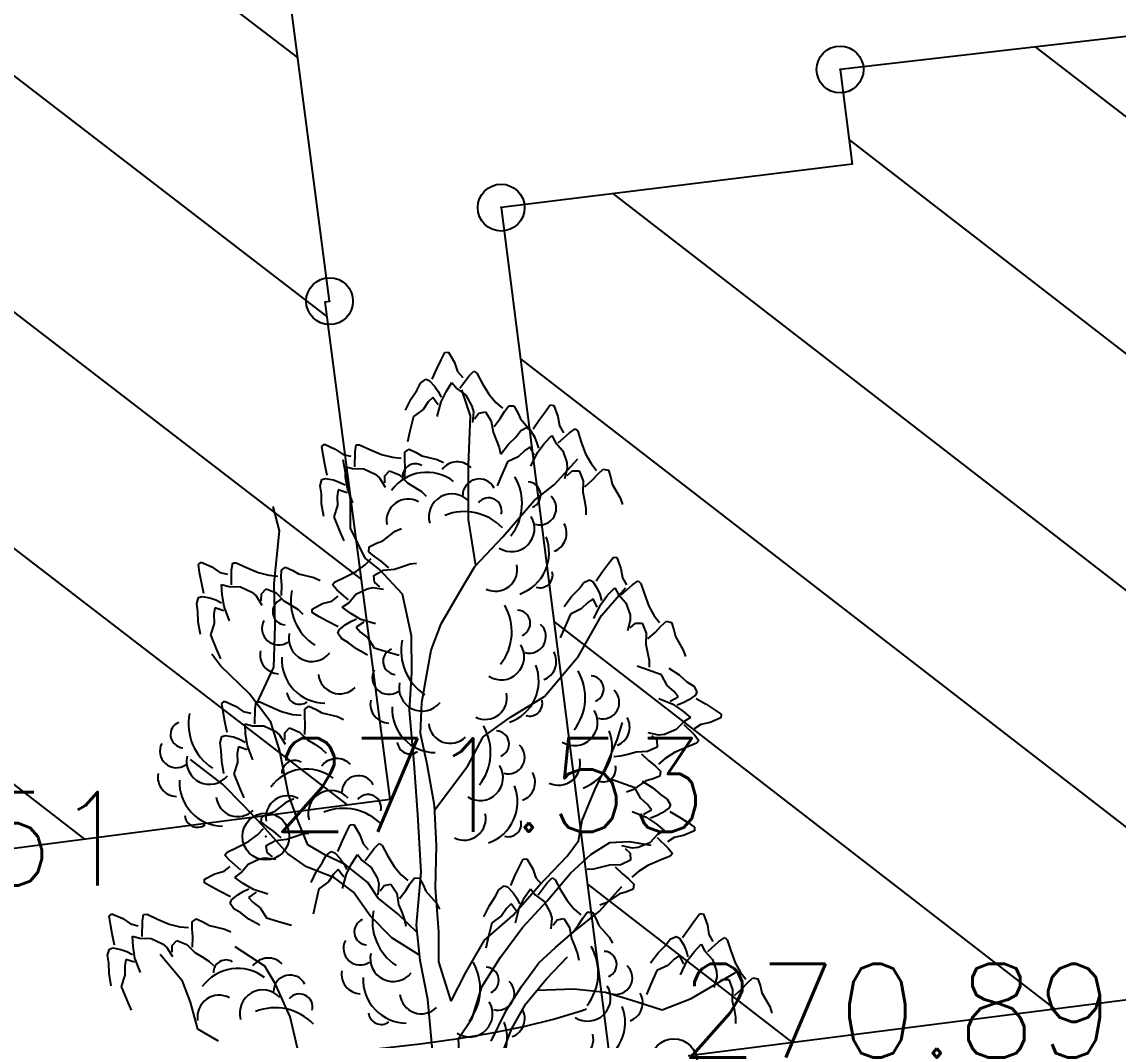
# Model space of a CAD drawing. Header units: millimetres. Extents: x 524954 to 526204, y 9523489 to 9524010.
# Drawn here: x 525517.93 to 525529.64, y 9523574.81 to 9523585.69 of the extents above; entities that cross this region are included whole.
import ezdxf

# ---------------------------------------------------------------- set-up
doc = ezdxf.new("R2010")
doc.units = ezdxf.units.MM
doc.header["$PDMODE"] = 32
doc.header["$PDSIZE"] = 0.5
doc.linetypes.add('ACAD_ISO12W100', pattern=[21, 12, -3, 0, -3, 0, -3])
for name, color, linetype in [('Arbre', 34, 'ACAD_ISO12W100'), ('Bati', 6, 'Continuous'), ('Bati_H', 1, 'Continuous'), ('CN_01_00', 3, 'Continuous'), ('TopoAlt', 3, 'Continuous'), ('TOPOJIS', 7, 'Continuous')]:
    doc.layers.add(name, color=color, linetype=linetype)
doc.styles.add('Simplex 1.0', font='Simplex.shx', dxfattribs={"width": 0.99, "height": 1})

# ---------------------------------------------------------------- blocks, each defined once
blk = doc.blocks.new('TCPOINT M')
at = {"color": 0}
blk.add_point((0, 0), dxfattribs=at)
at = {"layer": 'TopoAlt', "style": 'Simplex 1.0', "width": 0.99}
blk.add_attdef('ALT', (0.15, 0.15), '', height=1, dxfattribs=at)
blk = doc.blocks.new('v088')
at = {"color": 3, "linetype": 'Continuous'}
for p, q in [((-0.069, 12.224), (-0.024, 12.318)), ((-0.024, 12.318), (0.016, 12.396)), ((0.016, 12.396), (0.055, 12.4)), ((0.055, 12.4), (0.118, 12.291)), ((0.118, 12.291), (0.152, 12.195)), ((-0.118, 12.113), (-0.069, 12.224)), ((0.152, 12.195), (0.207, 12.131)), ((0.272, 12.144), (0.324, 12.197)), ((0.324, 12.197), (0.356, 12.175)), ((0.356, 12.175), (0.415, 12.069)), ((-0.283, 11.991), (-0.243, 12.069)), ((-0.243, 12.069), (-0.188, 12.111)), ((-0.188, 12.111), (-0.15, 12.099)), ((-0.15, 12.099), (-0.092, 12.035)), ((0.032, 11.984), (0.092, 12.078)), ((0.092, 12.078), (0.144, 12.013)), ((0.175, 12.015), (0.272, 12.144)), ((0.415, 12.069), (0.484, 11.953)), ((-0.344, 11.901), (-0.283, 11.991)), ((-0.092, 12.035), (-0.054, 11.98)), ((-0.054, 11.98), (-0.022, 11.919)), ((-0.025, 11.872), (0.032, 11.984)), ((0.144, 12.013), (0.24, 11.942)), ((0.24, 11.942), (0.305, 11.825)), ((0.484, 11.953), (0.56, 11.862)), ((-0.403, 11.78), (-0.344, 11.901)), ((-0.162, 11.869), (-0.217, 11.788)), ((-0.112, 11.918), (-0.162, 11.869)), ((-0.054, 11.839), (-0.112, 11.918)), ((-0.066, 11.715), (-0.025, 11.872)), ((0.305, 11.825), (0.32, 11.765)), ((0.56, 11.862), (0.63, 11.801)), ((0.653, 11.766), (0.699, 11.829)), ((0.699, 11.829), (0.754, 11.828)), ((0.754, 11.828), (0.796, 11.754)), ((1.089, 11.768), (1.142, 11.837)), ((1.142, 11.837), (1.181, 11.833)), ((1.181, 11.833), (1.223, 11.714)), ((-0.32, 11.714), (-0.357, 11.558)), ((-0.217, 11.788), (-0.32, 11.714)), ((0.32, 11.765), (0.311, 11.65)), ((0.334, 11.69), (0.378, 11.749)), ((0.378, 11.749), (0.45, 11.762)), ((0.45, 11.762), (0.511, 11.664)), ((0.608, 11.694), (0.653, 11.766)), ((0.796, 11.754), (0.824, 11.689)), ((1.027, 11.683), (1.089, 11.768)), ((1.223, 11.714), (1.239, 11.614)), ((0.511, 11.664), (0.53, 11.547)), ((0.542, 11.608), (0.608, 11.694)), ((0.824, 11.689), (0.934, 11.561)), ((0.827, 11.564), (0.889, 11.595)), ((0.889, 11.595), (0.923, 11.575)), ((0.958, 11.583), (1.027, 11.683)), ((1.239, 11.614), (1.281, 11.541)), ((-0.357, 11.558), (-0.382, 11.444)), ((0.53, 11.547), (0.565, 11.463)), ((0.696, 11.418), (0.773, 11.494)), ((0.773, 11.494), (0.827, 11.564)), ((0.923, 11.575), (0.969, 11.502)), ((0.934, 11.561), (0.97, 11.497)), ((0.969, 11.502), (0.996, 11.441)), ((1.081, 11.429), (1.158, 11.51)), ((1.158, 11.51), (1.196, 11.437)), ((1.227, 11.433), (1.346, 11.541)), ((1.346, 11.541), (1.408, 11.583)), ((1.408, 11.583), (1.435, 11.556)), ((1.435, 11.556), (1.473, 11.441)), ((-1.299, 11.392), (-1.27, 11.417)), ((-1.285, 11.305), (-1.299, 11.392)), ((-1.27, 11.417), (-1.154, 11.366)), ((-1.154, 11.366), (-1.07, 11.309)), ((-0.943, 11.337), (-0.932, 11.411)), ((-0.932, 11.411), (-0.894, 11.412)), ((-0.894, 11.412), (-0.784, 11.361)), ((-0.784, 11.361), (-0.66, 11.307)), ((-0.413, 11.333), (-0.367, 11.365)), ((-0.367, 11.365), (-0.29, 11.329)), ((0.565, 11.463), (0.596, 11.383)), ((0.596, 11.383), (0.609, 11.315)), ((0.615, 11.31), (0.696, 11.418)), ((0.927, 11.391), (0.869, 11.352)), ((0.969, 11.302), (0.927, 11.391)), ((0.996, 11.441), (1.016, 11.375)), ((1.004, 11.329), (1.081, 11.429)), ((1.196, 11.437), (1.277, 11.348)), ((1.473, 11.441), (1.519, 11.314)), ((-1.266, 11.203), (-1.285, 11.305)), ((-1.07, 11.309), (-0.988, 11.29)), ((-0.947, 11.176), (-0.943, 11.337)), ((-0.66, 11.307), (-0.544, 11.278)), ((-0.544, 11.278), (-0.452, 11.27)), ((-0.413, 11.254), (-0.413, 11.333)), ((-0.408, 11.17), (-0.413, 11.254)), ((-0.29, 11.329), (-0.229, 11.292)), ((-0.229, 11.292), (-0.065, 11.254)), ((-0.065, 11.254), (0.001, 11.223)), ((0.8, 11.283), (0.685, 11.229)), ((0.869, 11.352), (0.8, 11.283)), ((0.935, 11.183), (1.004, 11.329)), ((1.277, 11.348), (1.319, 11.221)), ((1.519, 11.314), (1.577, 11.21)), ((-1.241, 11.084), (-1.266, 11.203)), ((-1.05, 11.179), (-0.971, 11.157)), ((-1.044, 11.067), (-1.05, 11.179)), ((-0.971, 11.157), (-0.851, 11.155)), ((-0.851, 11.155), (-0.73, 11.098)), ((-0.626, 11.08), (-0.576, 11.133)), ((-0.576, 11.133), (-0.468, 11.09)), ((-0.41, 11.061), (-0.408, 11.17)), ((0.685, 11.229), (0.619, 11.083)), ((1.323, 11.16), (1.292, 11.048)), ((1.319, 11.221), (1.323, 11.16)), ((1.323, 11.083), (1.377, 11.133)), ((1.377, 11.133), (1.45, 11.133)), ((1.45, 11.133), (1.492, 11.025)), ((1.577, 11.21), (1.635, 11.137)), ((1.65, 11.098), (1.708, 11.152)), ((1.708, 11.152), (1.762, 11.141)), ((1.762, 11.141), (1.789, 11.06)), ((-1.317, 10.975), (-1.297, 11.041)), ((-1.297, 11.041), (-1.259, 11.053)), ((-1.259, 11.053), (-1.174, 11.037)), ((-1.174, 11.037), (-1.111, 11.014)), ((-1.111, 11.014), (-1.05, 10.983)), ((-1.024, 10.943), (-1.044, 11.067)), ((-0.73, 11.098), (-0.682, 11.059)), ((-0.682, 11.059), (-0.622, 10.96)), ((-0.626, 11.006), (-0.626, 11.08)), ((-0.468, 11.09), (-0.384, 11.005)), ((-0.384, 11.005), (-0.307, 10.958)), ((0.619, 11.083), (0.573, 10.975)), ((1.492, 11.025), (1.489, 10.906)), ((1.512, 10.964), (1.592, 11.037)), ((1.592, 11.037), (1.65, 11.098)), ((1.789, 11.06), (1.804, 10.991)), ((-1.303, 10.889), (-1.317, 10.975)), ((-1.3, 10.78), (-1.303, 10.889)), ((-1.122, 10.929), (-1.134, 10.861)), ((-1.029, 10.899), (-1.122, 10.929)), ((-0.966, 10.792), (-1.024, 10.943)), ((-0.307, 10.958), (-0.234, 10.911)), ((-0.234, 10.911), (-0.184, 10.864)), ((1.489, 10.906), (1.508, 10.818)), ((1.804, 10.991), (1.889, 10.844)), ((-1.277, 10.647), (-1.3, 10.78)), ((-1.134, 10.861), (-1.131, 10.763)), ((1.508, 10.818), (1.523, 10.733)), ((1.889, 10.844), (1.912, 10.775)), ((-1.131, 10.763), (-1.171, 10.642)), ((1.523, 10.733), (1.523, 10.664)), ((-1.171, 10.642), (-1.109, 10.494)), ((-1.109, 10.494), (-1.063, 10.387)), ((-0.648, 10.385), (-0.514, 10.488)), ((-0.514, 10.488), (-0.448, 10.519)), ((-0.796, 10.268), (-0.791, 10.323)), ((-0.791, 10.323), (-0.715, 10.36)), ((-0.715, 10.36), (-0.648, 10.385)), ((-0.836, 10.131), (-0.771, 10.198)), ((-0.735, 10.218), (-0.796, 10.268)), ((-0.666, 10.169), (-0.735, 10.218)), ((1.762, 10.142), (1.816, 10.212)), ((1.816, 10.212), (1.854, 10.208)), ((1.854, 10.208), (1.896, 10.089)), ((-2.616, 10.132), (-2.587, 10.158)), ((-2.603, 10.046), (-2.616, 10.132)), ((-2.587, 10.158), (-2.471, 10.107)), ((-2.471, 10.107), (-2.388, 10.049)), ((-2.264, 9.917), (-2.261, 10.077)), ((-2.261, 10.077), (-2.249, 10.151)), ((-2.249, 10.151), (-2.211, 10.152)), ((-2.211, 10.152), (-2.101, 10.101)), ((-2.101, 10.101), (-1.977, 10.047)), ((-1.731, 9.995), (-1.73, 10.074)), ((-1.73, 10.074), (-1.685, 10.105)), ((-1.685, 10.105), (-1.608, 10.069)), ((-1.608, 10.069), (-1.547, 10.033)), ((-0.931, 10.06), (-0.836, 10.131)), ((-0.743, 10.015), (-0.642, 10.071)), ((-0.583, 10.098), (-0.666, 10.169)), ((-0.642, 10.071), (-0.523, 10.083)), ((-0.523, 10.083), (-0.438, 10.113)), ((-0.438, 10.113), (-0.356, 10.14)), ((-0.356, 10.14), (-0.287, 10.149)), ((1.7, 10.058), (1.762, 10.142)), ((1.896, 10.089), (1.912, 9.989)), ((-2.583, 9.943), (-2.603, 10.046)), ((-2.388, 10.049), (-2.306, 10.03)), ((-1.977, 10.047), (-1.862, 10.018)), ((-1.862, 10.018), (-1.769, 10.01)), ((-1.725, 9.911), (-1.731, 9.995)), ((-1.547, 10.033), (-1.382, 9.994)), ((-1.382, 9.994), (-1.316, 9.963)), ((-1.161, 9.945), (-1.051, 9.998)), ((-1.051, 9.998), (-0.931, 10.06)), ((-0.734, 9.943), (-0.743, 10.015)), ((1.5, 9.939), (1.562, 9.969)), ((1.562, 9.969), (1.596, 9.95)), ((1.596, 9.95), (1.643, 9.877)), ((1.631, 9.958), (1.7, 10.058)), ((1.912, 9.989), (1.954, 9.915)), ((2.019, 9.915), (2.081, 9.958)), ((2.081, 9.958), (2.108, 9.931)), ((-2.558, 9.824), (-2.583, 9.943)), ((-2.368, 9.919), (-2.288, 9.897)), ((-2.362, 9.808), (-2.368, 9.919)), ((-2.288, 9.897), (-2.168, 9.895)), ((-2.168, 9.895), (-2.047, 9.839)), ((-2.047, 9.839), (-2, 9.799)), ((-1.943, 9.82), (-1.893, 9.873)), ((-1.893, 9.873), (-1.786, 9.83)), ((-1.728, 9.802), (-1.725, 9.911)), ((-1.184, 9.915), (-1.161, 9.945)), ((-1.134, 9.859), (-1.184, 9.915)), ((-1.012, 9.755), (-1.134, 9.859)), ((-0.934, 9.816), (-0.814, 9.874)), ((-0.814, 9.874), (-0.753, 9.886)), ((-0.753, 9.886), (-0.639, 9.87)), ((-0.677, 9.896), (-0.734, 9.943)), ((1.369, 9.792), (1.446, 9.869)), ((1.446, 9.869), (1.5, 9.939)), ((1.643, 9.877), (1.669, 9.815)), ((1.754, 9.804), (1.831, 9.885)), ((1.831, 9.885), (1.869, 9.812)), ((1.9, 9.808), (2.019, 9.915)), ((2.108, 9.931), (2.146, 9.815)), ((-2.634, 9.715), (-2.614, 9.781)), ((-2.621, 9.629), (-2.634, 9.715)), ((-2.614, 9.781), (-2.576, 9.793)), ((-2.576, 9.793), (-2.492, 9.777)), ((-2.492, 9.777), (-2.428, 9.754)), ((-2.428, 9.754), (-2.368, 9.723)), ((-2.342, 9.683), (-2.362, 9.808)), ((-2, 9.799), (-1.94, 9.7)), ((-1.944, 9.746), (-1.943, 9.82)), ((-1.786, 9.83), (-1.702, 9.745)), ((-1.702, 9.745), (-1.624, 9.699)), ((-1.289, 9.715), (-1.192, 9.743)), ((-1.192, 9.743), (-1.125, 9.794)), ((-1.079, 9.676), (-1.011, 9.724)), ((-1.011, 9.724), (-0.934, 9.816)), ((1.289, 9.685), (1.369, 9.792)), ((1.542, 9.727), (1.473, 9.658)), ((1.6, 9.765), (1.542, 9.727)), ((1.643, 9.677), (1.6, 9.765)), ((1.669, 9.815), (1.689, 9.75)), ((1.677, 9.704), (1.754, 9.804)), ((1.869, 9.812), (1.95, 9.723)), ((1.95, 9.723), (1.993, 9.596)), ((2.146, 9.815), (2.193, 9.689)), ((-2.617, 9.52), (-2.621, 9.629)), ((-2.439, 9.669), (-2.451, 9.601)), ((-2.451, 9.601), (-2.448, 9.503)), ((-2.346, 9.639), (-2.439, 9.669)), ((-2.283, 9.532), (-2.342, 9.683)), ((-1.624, 9.699), (-1.552, 9.652)), ((-1.552, 9.652), (-1.502, 9.604)), ((-1.402, 9.657), (-1.289, 9.715)), ((-1.401, 9.619), (-1.402, 9.657)), ((-1.325, 9.574), (-1.401, 9.619)), ((-0.989, 9.611), (-1.079, 9.676)), ((-0.88, 9.547), (-0.989, 9.611)), ((1.358, 9.604), (1.292, 9.458)), ((1.473, 9.658), (1.358, 9.604)), ((1.608, 9.558), (1.677, 9.704)), ((2.193, 9.689), (2.25, 9.585)), ((-2.595, 9.387), (-2.617, 9.52)), ((-2.448, 9.503), (-2.488, 9.382)), ((-1.233, 9.524), (-1.325, 9.574)), ((-1.125, 9.469), (-1.233, 9.524)), ((-1.113, 9.435), (-1.047, 9.49)), ((-1.047, 9.49), (-0.989, 9.525)), ((-0.989, 9.525), (-0.927, 9.553)), ((-0.848, 9.516), (-0.931, 9.463)), ((-0.726, 9.498), (-0.88, 9.547)), ((1.996, 9.535), (1.966, 9.423)), ((1.993, 9.596), (1.996, 9.535)), ((1.996, 9.458), (2.05, 9.508)), ((2.05, 9.508), (2.123, 9.508)), ((2.123, 9.508), (2.166, 9.4)), ((2.25, 9.585), (2.308, 9.512)), ((2.323, 9.473), (2.381, 9.527)), ((2.381, 9.527), (2.435, 9.515)), ((2.435, 9.515), (2.462, 9.435)), ((-2.488, 9.382), (-2.427, 9.234)), ((-1.128, 9.398), (-1.113, 9.435)), ((-1.089, 9.341), (-1.128, 9.398)), ((-0.931, 9.463), (-0.885, 9.411)), ((-0.885, 9.411), (-0.807, 9.351)), ((1.292, 9.458), (1.246, 9.35)), ((2.166, 9.4), (2.162, 9.281)), ((2.185, 9.338), (2.266, 9.412)), ((2.266, 9.412), (2.323, 9.473)), ((2.462, 9.435), (2.477, 9.365)), ((2.477, 9.365), (2.562, 9.219)), ((-1.014, 9.297), (-1.089, 9.341)), ((-0.927, 9.231), (-1.014, 9.297)), ((-0.807, 9.351), (-0.739, 9.244)), ((2.162, 9.281), (2.181, 9.192)), ((-2.427, 9.234), (-2.38, 9.127)), ((-0.81, 9.165), (-0.927, 9.231)), ((-0.739, 9.244), (-0.586, 9.198)), ((-0.586, 9.198), (-0.473, 9.166)), ((2.181, 9.192), (2.196, 9.108)), ((2.562, 9.219), (2.585, 9.15)), ((2.18, 9.009), (2.07, 9.048)), ((2.196, 9.108), (2.196, 9.038)), ((2.406, 9.027), (2.519, 8.953)), ((2.33, 8.953), (2.18, 9.009)), ((2.391, 8.841), (2.33, 8.953)), ((2.519, 8.953), (2.601, 8.881)), ((2.465, 8.776), (2.391, 8.841)), ((2.601, 8.881), (2.673, 8.832)), ((2.673, 8.832), (2.708, 8.773)), ((-2.366, 8.647), (-2.337, 8.672)), ((-2.337, 8.672), (-2.221, 8.621)), ((-2.011, 8.592), (-1.999, 8.665)), ((-1.999, 8.665), (-1.961, 8.666)), ((-1.961, 8.666), (-1.851, 8.615)), ((2.3, 8.701), (2.45, 8.641)), ((2.421, 8.673), (2.507, 8.721)), ((2.507, 8.721), (2.465, 8.776)), ((2.621, 8.686), (2.561, 8.655)), ((2.691, 8.737), (2.621, 8.686)), ((2.708, 8.773), (2.691, 8.737)), ((2.701, 8.703), (2.805, 8.64)), ((-2.353, 8.56), (-2.366, 8.647)), ((-2.333, 8.457), (-2.353, 8.56)), ((-2.221, 8.621), (-2.138, 8.563)), ((-2.138, 8.563), (-2.056, 8.544)), ((-2.014, 8.431), (-2.011, 8.592)), ((-1.851, 8.615), (-1.727, 8.562)), ((-1.727, 8.562), (-1.612, 8.532)), ((-1.481, 8.509), (-1.48, 8.588)), ((-1.48, 8.588), (-1.435, 8.619)), ((-1.435, 8.619), (-1.357, 8.583)), ((-1.357, 8.583), (-1.297, 8.547)), ((-1.297, 8.547), (-1.132, 8.508)), ((2.45, 8.641), (2.555, 8.57)), ((2.561, 8.655), (2.497, 8.632)), ((2.555, 8.57), (2.64, 8.498)), ((2.805, 8.64), (2.893, 8.584)), ((2.893, 8.584), (2.966, 8.534)), ((-2.308, 8.338), (-2.333, 8.457)), ((-2.118, 8.433), (-2.038, 8.411)), ((-2.112, 8.322), (-2.118, 8.433)), ((-1.612, 8.532), (-1.519, 8.524)), ((-1.475, 8.425), (-1.481, 8.509)), ((-1.132, 8.508), (-1.066, 8.477)), ((2.57, 8.455), (2.487, 8.369)), ((2.64, 8.498), (2.57, 8.455)), ((2.848, 8.446), (2.749, 8.424)), ((2.964, 8.496), (2.848, 8.446)), ((2.966, 8.534), (2.964, 8.496)), ((-2.092, 8.197), (-2.112, 8.322)), ((-2.038, 8.411), (-1.918, 8.409)), ((-1.918, 8.409), (-1.797, 8.353)), ((-1.797, 8.353), (-1.75, 8.313)), ((-1.75, 8.313), (-1.69, 8.215)), ((-1.694, 8.261), (-1.693, 8.334)), ((-1.693, 8.334), (-1.643, 8.387)), ((-1.643, 8.387), (-1.536, 8.344)), ((-1.536, 8.344), (-1.452, 8.259)), ((-1.478, 8.316), (-1.475, 8.425)), ((2.301, 8.311), (2.188, 8.335)), ((2.362, 8.319), (2.301, 8.311)), ((2.487, 8.369), (2.362, 8.319)), ((2.568, 8.425), (2.683, 8.312)), ((2.749, 8.424), (2.679, 8.378)), ((2.683, 8.312), (2.729, 8.254)), ((-2.384, 8.23), (-2.364, 8.296)), ((-2.371, 8.143), (-2.384, 8.23)), ((-2.364, 8.296), (-2.326, 8.308)), ((-2.326, 8.308), (-2.242, 8.291)), ((-2.242, 8.291), (-2.178, 8.268)), ((-2.178, 8.268), (-2.118, 8.237)), ((-2.033, 8.047), (-2.092, 8.197)), ((-1.452, 8.259), (-1.374, 8.213)), ((-1.374, 8.213), (-1.302, 8.166)), ((2.225, 8.306), (2.278, 8.256)), ((2.278, 8.256), (2.282, 8.183)), ((2.704, 8.225), (2.591, 8.179)), ((2.729, 8.254), (2.704, 8.225)), ((-2.367, 8.034), (-2.371, 8.143)), ((-2.189, 8.184), (-2.201, 8.115)), ((-2.201, 8.115), (-2.198, 8.017)), ((-2.096, 8.154), (-2.189, 8.184)), ((-1.302, 8.166), (-1.252, 8.118)), ((1.888, 8.085), (1.819, 8.08)), ((1.971, 8.105), (1.888, 8.085)), ((2.058, 8.13), (1.971, 8.105)), ((2.178, 8.134), (2.058, 8.13)), ((2.117, 8.111), (2.195, 8.035)), ((2.282, 8.183), (2.178, 8.134)), ((2.467, 8.125), (2.367, 8.061)), ((2.591, 8.179), (2.467, 8.125)), ((-2.345, 7.902), (-2.367, 8.034)), ((-2.198, 8.017), (-2.238, 7.897)), ((2.195, 8.035), (2.261, 7.981)), ((2.261, 7.981), (2.318, 7.927)), ((2.367, 8.061), (2.298, 7.999)), ((-2.238, 7.897), (-2.177, 7.749)), ((2.31, 7.872), (2.231, 7.841)), ((2.318, 7.927), (2.31, 7.872)), ((-2.177, 7.749), (-2.13, 7.641)), ((1.896, 7.802), (1.786, 7.841)), ((2.046, 7.746), (1.896, 7.802)), ((2.022, 7.727), (1.955, 7.7)), ((2.163, 7.821), (2.022, 7.727)), ((2.107, 7.634), (2.046, 7.746)), ((2.123, 7.82), (2.235, 7.746)), ((2.231, 7.841), (2.163, 7.821)), ((2.235, 7.746), (2.317, 7.675)), ((-1.663, 7.603), (-1.598, 7.634)), ((2.181, 7.57), (2.107, 7.634)), ((2.317, 7.675), (2.389, 7.625)), ((2.389, 7.625), (2.424, 7.566)), ((-1.864, 7.475), (-1.797, 7.5)), ((-1.797, 7.5), (-1.663, 7.603)), ((2.016, 7.494), (2.166, 7.434)), ((2.137, 7.467), (2.223, 7.514)), ((2.223, 7.514), (2.181, 7.57)), ((2.407, 7.53), (2.337, 7.479)), ((2.424, 7.566), (2.407, 7.53)), ((2.417, 7.496), (2.521, 7.433)), ((-1.945, 7.383), (-1.94, 7.438)), ((-1.884, 7.333), (-1.945, 7.383)), ((-1.94, 7.438), (-1.864, 7.475)), ((2.166, 7.434), (2.271, 7.363)), ((2.277, 7.448), (2.213, 7.425)), ((2.337, 7.479), (2.277, 7.448)), ((2.521, 7.433), (2.609, 7.377)), ((2.609, 7.377), (2.682, 7.328)), ((-1.985, 7.246), (-1.92, 7.313)), ((-1.815, 7.284), (-1.884, 7.333)), ((-1.732, 7.213), (-1.815, 7.284)), ((-1.505, 7.255), (-1.436, 7.264)), ((-1.078, 7.18), (-1.034, 7.275)), ((-1.034, 7.275), (-0.994, 7.353)), ((-0.994, 7.353), (-0.955, 7.356)), ((-0.955, 7.356), (-0.891, 7.247)), ((2.271, 7.363), (2.357, 7.292)), ((2.357, 7.292), (2.286, 7.249)), ((2.68, 7.289), (2.564, 7.239)), ((2.682, 7.328), (2.68, 7.289)), ((-2.2, 7.113), (-2.081, 7.175)), ((-2.081, 7.175), (-1.985, 7.246)), ((-1.892, 7.13), (-1.791, 7.186)), ((-1.791, 7.186), (-1.672, 7.198)), ((-1.672, 7.198), (-1.587, 7.228)), ((-1.587, 7.228), (-1.505, 7.255)), ((-1.128, 7.069), (-1.078, 7.18)), ((-0.891, 7.247), (-0.858, 7.151)), ((-0.858, 7.151), (-0.802, 7.088)), ((-0.738, 7.1), (-0.686, 7.153)), ((-0.686, 7.153), (-0.654, 7.131)), ((2.203, 7.162), (2.079, 7.112)), ((2.286, 7.249), (2.203, 7.162)), ((2.284, 7.218), (2.399, 7.105)), ((2.465, 7.218), (2.395, 7.171)), ((2.564, 7.239), (2.465, 7.218)), ((-2.333, 7.03), (-2.31, 7.06)), ((-2.283, 6.974), (-2.333, 7.03)), ((-2.31, 7.06), (-2.2, 7.113)), ((-1.883, 7.058), (-1.892, 7.13)), ((-1.826, 7.011), (-1.883, 7.058)), ((-1.293, 6.947), (-1.253, 7.025)), ((-1.253, 7.025), (-1.198, 7.067)), ((-1.198, 7.067), (-1.16, 7.055)), ((-1.16, 7.055), (-1.101, 6.992)), ((-0.978, 6.941), (-0.918, 7.034)), ((-0.918, 7.034), (-0.866, 6.97)), ((-0.835, 6.972), (-0.738, 7.1)), ((-0.654, 7.131), (-0.595, 7.025)), ((-0.595, 7.025), (-0.526, 6.909)), ((2.018, 7.104), (1.904, 7.128)), ((1.941, 7.1), (1.994, 7.049)), ((1.994, 7.049), (1.999, 6.976)), ((2.079, 7.112), (2.018, 7.104)), ((2.399, 7.105), (2.445, 7.047)), ((2.445, 7.047), (2.42, 7.018)), ((-2.342, 6.858), (-2.275, 6.909)), ((-2.161, 6.87), (-2.283, 6.974)), ((-2.161, 6.839), (-2.083, 6.931)), ((-2.083, 6.931), (-1.963, 6.989)), ((-1.963, 6.989), (-1.902, 7.001)), ((-1.902, 7.001), (-1.788, 6.985)), ((-1.354, 6.857), (-1.293, 6.947)), ((-1.101, 6.992), (-1.063, 6.936)), ((-1.063, 6.936), (-1.032, 6.875)), ((-1.035, 6.828), (-0.978, 6.941)), ((-0.866, 6.97), (-0.77, 6.898)), ((-0.526, 6.909), (-0.45, 6.818)), ((0.768, 6.815), (0.813, 6.909)), ((0.813, 6.909), (0.853, 6.987)), ((0.853, 6.987), (0.891, 6.991)), ((0.891, 6.991), (0.955, 6.881)), ((1.775, 6.923), (1.688, 6.899)), ((1.894, 6.927), (1.775, 6.923)), ((1.999, 6.976), (1.894, 6.927)), ((2.184, 6.918), (2.084, 6.854)), ((2.307, 6.972), (2.184, 6.918)), ((2.42, 7.018), (2.307, 6.972)), ((-2.551, 6.772), (-2.439, 6.83)), ((-2.439, 6.83), (-2.342, 6.858)), ((-2.228, 6.791), (-2.161, 6.839)), ((-2.138, 6.726), (-2.228, 6.791)), ((-1.413, 6.737), (-1.354, 6.857)), ((-1.172, 6.826), (-1.227, 6.745)), ((-1.122, 6.874), (-1.172, 6.826)), ((-1.064, 6.795), (-1.122, 6.874)), ((-1.076, 6.671), (-1.035, 6.828)), ((-0.77, 6.898), (-0.705, 6.781)), ((-0.45, 6.818), (-0.379, 6.757)), ((0.719, 6.703), (0.768, 6.815)), ((0.955, 6.881), (0.989, 6.786)), ((1.604, 6.878), (1.535, 6.874)), ((1.688, 6.899), (1.604, 6.878)), ((1.834, 6.904), (1.912, 6.828)), ((1.912, 6.828), (1.977, 6.774)), ((2.084, 6.854), (2.014, 6.792)), ((-2.55, 6.734), (-2.551, 6.772)), ((-2.475, 6.689), (-2.55, 6.734)), ((-2.383, 6.639), (-2.475, 6.689)), ((-2.029, 6.662), (-2.138, 6.726)), ((-1.227, 6.745), (-1.33, 6.67)), ((-0.705, 6.781), (-0.69, 6.721)), ((-0.69, 6.721), (-0.699, 6.606)), ((-0.675, 6.646), (-0.632, 6.705)), ((-0.632, 6.705), (-0.56, 6.719)), ((-0.56, 6.719), (-0.498, 6.621)), ((-0.402, 6.651), (-0.357, 6.722)), ((-0.357, 6.722), (-0.31, 6.785)), ((-0.31, 6.785), (-0.255, 6.784)), ((-0.255, 6.784), (-0.214, 6.71)), ((-0.214, 6.71), (-0.186, 6.645)), ((0.594, 6.66), (0.649, 6.702)), ((0.649, 6.702), (0.686, 6.689)), ((0.686, 6.689), (0.745, 6.626)), ((0.989, 6.786), (1.044, 6.722)), ((1.011, 6.606), (1.108, 6.734)), ((1.108, 6.734), (1.161, 6.787)), ((1.161, 6.787), (1.192, 6.766)), ((1.192, 6.766), (1.252, 6.66)), ((1.977, 6.774), (2.034, 6.72)), ((2.034, 6.72), (2.026, 6.666)), ((-2.274, 6.584), (-2.383, 6.639)), ((-2.262, 6.55), (-2.196, 6.606)), ((-2.196, 6.606), (-2.138, 6.64)), ((-2.138, 6.64), (-2.076, 6.668)), ((-1.998, 6.632), (-2.08, 6.578)), ((-2.08, 6.578), (-2.034, 6.526)), ((-1.875, 6.613), (-2.029, 6.662)), ((-1.33, 6.67), (-1.367, 6.514)), ((-0.498, 6.621), (-0.48, 6.503)), ((-0.468, 6.564), (-0.402, 6.651)), ((-0.186, 6.645), (-0.075, 6.517)), ((0.493, 6.492), (0.554, 6.582)), ((0.554, 6.582), (0.594, 6.66)), ((0.745, 6.626), (0.783, 6.571)), ((0.783, 6.571), (0.814, 6.51)), ((0.811, 6.463), (0.868, 6.575)), ((0.868, 6.575), (0.929, 6.669)), ((0.929, 6.669), (0.98, 6.604)), ((0.98, 6.604), (1.076, 6.532)), ((1.252, 6.66), (1.321, 6.544)), ((1.879, 6.614), (1.738, 6.52)), ((1.947, 6.634), (1.879, 6.614)), ((2.026, 6.666), (1.947, 6.634)), ((-2.277, 6.513), (-2.262, 6.55)), ((-2.238, 6.456), (-2.277, 6.513)), ((-2.163, 6.412), (-2.238, 6.456)), ((-2.034, 6.526), (-1.957, 6.466)), ((-1.957, 6.466), (-1.888, 6.359)), ((-1.367, 6.514), (-1.392, 6.4)), ((-0.48, 6.503), (-0.444, 6.419)), ((-0.075, 6.517), (-0.04, 6.453)), ((0.433, 6.371), (0.493, 6.492)), ((0.675, 6.46), (0.62, 6.379)), ((0.724, 6.509), (0.675, 6.46)), ((0.782, 6.43), (0.724, 6.509)), ((0.771, 6.306), (0.811, 6.463)), ((1.076, 6.532), (1.141, 6.416)), ((1.321, 6.544), (1.397, 6.452)), ((1.397, 6.452), (1.467, 6.391)), ((1.738, 6.52), (1.671, 6.493)), ((-3.568, 6.377), (-3.539, 6.402)), ((-3.555, 6.29), (-3.568, 6.377)), ((-3.539, 6.402), (-3.423, 6.351)), ((-3.423, 6.351), (-3.34, 6.294)), ((-3.216, 6.161), (-3.213, 6.322)), ((-3.213, 6.322), (-3.201, 6.396)), ((-3.201, 6.396), (-3.163, 6.397)), ((-3.163, 6.397), (-3.053, 6.346)), ((-3.053, 6.346), (-2.929, 6.292)), ((-2.682, 6.318), (-2.637, 6.35)), ((-2.637, 6.35), (-2.56, 6.314)), ((-2.076, 6.346), (-2.163, 6.412)), ((-1.959, 6.28), (-2.076, 6.346)), ((-1.888, 6.359), (-1.735, 6.313)), ((-0.444, 6.419), (-0.414, 6.339)), ((-0.414, 6.339), (-0.401, 6.271)), ((0.62, 6.379), (0.516, 6.305)), ((1.141, 6.416), (1.157, 6.356)), ((1.157, 6.356), (1.147, 6.241)), ((1.171, 6.28), (1.215, 6.339)), ((1.215, 6.339), (1.286, 6.353)), ((1.286, 6.353), (1.348, 6.255)), ((1.444, 6.285), (1.489, 6.356)), ((1.489, 6.356), (1.536, 6.42)), ((1.536, 6.42), (1.591, 6.419)), ((1.591, 6.419), (1.633, 6.344)), ((1.633, 6.344), (1.661, 6.279)), ((2.623, 6.25), (2.685, 6.334)), ((2.685, 6.334), (2.739, 6.404)), ((2.739, 6.404), (2.777, 6.4)), ((2.777, 6.4), (2.82, 6.28)), ((-3.535, 6.188), (-3.555, 6.29)), ((-3.34, 6.294), (-3.258, 6.275)), ((-2.929, 6.292), (-2.814, 6.263)), ((-2.814, 6.263), (-2.721, 6.255)), ((-2.683, 6.24), (-2.682, 6.318)), ((-2.677, 6.155), (-2.683, 6.24)), ((-2.56, 6.314), (-2.499, 6.278)), ((-2.499, 6.278), (-2.334, 6.239)), ((-2.334, 6.239), (-2.268, 6.208)), ((-1.735, 6.313), (-1.622, 6.281)), ((0.516, 6.305), (0.479, 6.149)), ((1.348, 6.255), (1.367, 6.137)), ((1.378, 6.198), (1.444, 6.285)), ((1.661, 6.279), (1.771, 6.151)), ((2.554, 6.15), (2.623, 6.25)), ((2.82, 6.28), (2.835, 6.18)), ((-3.51, 6.069), (-3.535, 6.188)), ((-3.32, 6.164), (-3.24, 6.142)), ((-3.314, 6.053), (-3.32, 6.164)), ((-3.24, 6.142), (-3.121, 6.14)), ((-3.121, 6.14), (-2.999, 6.083)), ((-2.895, 6.065), (-2.845, 6.118)), ((-2.845, 6.118), (-2.738, 6.075)), ((-2.68, 6.046), (-2.677, 6.155)), ((0.479, 6.149), (0.454, 6.035)), ((1.367, 6.137), (1.402, 6.054)), ((1.771, 6.151), (1.807, 6.088)), ((2.37, 6.061), (2.423, 6.13)), ((2.423, 6.13), (2.485, 6.161)), ((2.485, 6.161), (2.52, 6.142)), ((2.52, 6.142), (2.566, 6.069)), ((2.823, 6), (2.943, 6.107)), ((2.835, 6.18), (2.877, 6.107)), ((2.943, 6.107), (3.004, 6.15)), ((3.004, 6.15), (3.031, 6.123)), ((3.031, 6.123), (3.07, 6.007)), ((-3.586, 5.96), (-3.566, 6.026)), ((-3.566, 6.026), (-3.528, 6.038)), ((-3.528, 6.038), (-3.444, 6.022)), ((-3.444, 6.022), (-3.38, 5.999)), ((-3.38, 5.999), (-3.32, 5.968)), ((-3.294, 5.928), (-3.314, 6.053)), ((-2.999, 6.083), (-2.952, 6.044)), ((-2.952, 6.044), (-2.892, 5.945)), ((-2.896, 5.991), (-2.895, 6.065)), ((-2.738, 6.075), (-2.654, 5.99)), ((-2.654, 5.99), (-2.576, 5.943)), ((1.402, 6.054), (1.433, 5.974)), ((1.433, 5.974), (1.446, 5.906)), ((2.212, 5.877), (2.293, 5.984)), ((2.293, 5.984), (2.37, 6.061)), ((2.566, 6.069), (2.593, 6.007)), ((2.593, 6.007), (2.612, 5.942)), ((2.6, 5.896), (2.677, 5.996)), ((2.677, 5.996), (2.754, 6.077)), ((2.754, 6.077), (2.793, 6.004)), ((2.793, 6.004), (2.873, 5.915)), ((3.07, 6.007), (3.116, 5.88)), ((-3.573, 5.874), (-3.586, 5.96)), ((-3.57, 5.765), (-3.573, 5.874)), ((-3.392, 5.914), (-3.403, 5.846)), ((-3.298, 5.884), (-3.392, 5.914)), ((-3.235, 5.777), (-3.294, 5.928)), ((-2.576, 5.943), (-2.504, 5.896)), ((-2.504, 5.896), (-2.454, 5.849)), ((2.466, 5.919), (2.396, 5.85)), ((2.523, 5.957), (2.466, 5.919)), ((2.566, 5.869), (2.523, 5.957)), ((2.531, 5.75), (2.6, 5.896)), ((2.873, 5.915), (2.916, 5.788)), ((3.116, 5.88), (3.173, 5.777)), ((-3.547, 5.632), (-3.57, 5.765)), ((-3.4, 5.748), (-3.44, 5.627)), ((-3.403, 5.846), (-3.4, 5.748)), ((2.281, 5.796), (2.216, 5.65)), ((2.396, 5.85), (2.281, 5.796)), ((2.916, 5.788), (2.92, 5.727)), ((3.173, 5.777), (3.231, 5.703)), ((-3.44, 5.627), (-3.379, 5.479)), ((2.216, 5.65), (2.169, 5.542)), ((2.92, 5.727), (2.889, 5.615)), ((2.92, 5.65), (2.973, 5.7)), ((2.973, 5.7), (3.047, 5.7)), ((3.047, 5.7), (3.089, 5.592)), ((3.189, 5.603), (3.247, 5.665)), ((3.247, 5.665), (3.304, 5.719)), ((3.304, 5.719), (3.358, 5.707)), ((3.358, 5.707), (3.385, 5.627)), ((3.385, 5.627), (3.4, 5.557)), ((3.089, 5.592), (3.085, 5.473)), ((3.108, 5.53), (3.189, 5.603)), ((3.4, 5.557), (3.485, 5.411)), ((-3.379, 5.479), (-3.332, 5.372)), ((3.085, 5.473), (3.104, 5.384)), ((3.485, 5.411), (3.508, 5.342)), ((3.104, 5.384), (3.12, 5.3)), ((3.12, 5.3), (3.12, 5.23))]:
    blk.add_line(p, q, dxfattribs=at)
at = {"linetype": 'Continuous'}
for p, q in [((0.29, 11.722), (0.197, 12)), ((0.27, 11.193), (0.29, 11.722)), ((-0.991, 10.831), (-1.069, 11.252)), ((1.188, 10.988), (1.437, 11.261)), ((0.269, 10.614), (0.27, 11.193)), ((0.968, 10.816), (1.188, 10.988)), ((-0.991, 10.52), (-0.991, 10.831)), ((0.634, 10.429), (0.968, 10.816)), ((-1.749, 10.491), (-1.817, 10.751)), ((0.345, 10.122), (0.269, 10.614)), ((-1.806, 9.931), (-1.749, 10.491)), ((-0.835, 10.2), (-0.991, 10.52)), ((0.336, 10.112), (0.634, 10.429)), ((-0.683, 10.078), (-0.835, 10.2)), ((-0.435, 9.816), (-0.683, 10.078)), ((0.168, 9.829), (0.336, 10.112)), ((-1.797, 9.483), (-1.806, 9.931)), ((1.69, 9.587), (1.945, 9.885)), ((-0.339, 9.37), (-0.435, 9.816)), ((-0.025, 9.501), (0.168, 9.829)), ((-1.812, 9.035), (-1.797, 9.483)), ((-0.131, 9.219), (-0.025, 9.501)), ((1.444, 9.153), (1.69, 9.587)), ((-0.337, 8.979), (-0.339, 9.37)), ((-2.378, 9.048), (-2.474, 9.177)), ((-0.186, 8.901), (-0.131, 9.219)), ((1.08, 8.722), (1.444, 9.153)), ((-2.074, 8.756), (-2.378, 9.048)), ((-1.992, 8.647), (-1.812, 9.035)), ((-0.36, 8.574), (-0.337, 8.979)), ((-0.231, 8.658), (-0.186, 8.901)), ((-1.843, 8.45), (-2.074, 8.756)), ((0.718, 8.503), (1.08, 8.722)), ((-0.311, 8.009), (-0.36, 8.574)), ((-0.243, 8.328), (-0.231, 8.658)), ((-1.75, 8.153), (-1.843, 8.45)), ((0.424, 8.292), (0.718, 8.503)), ((1.855, 8.26), (1.913, 8.447)), ((-0.174, 8), (-0.243, 8.328)), ((0.262, 7.984), (0.424, 8.292)), ((1.736, 7.971), (1.855, 8.26)), ((-1.653, 7.676), (-1.75, 8.153)), ((-2.358, 7.786), (-2.7, 8.052)), ((-0.274, 7.463), (-0.311, 8.009)), ((-0.096, 7.56), (-0.174, 8)), ((-0.093, 7.509), (0.262, 7.984)), ((1.617, 7.726), (1.736, 7.971)), ((-2.129, 7.554), (-2.358, 7.786)), ((1.481, 7.4), (1.617, 7.726)), ((-1.547, 7.38), (-1.653, 7.676)), ((-1.932, 7.347), (-2.129, 7.554)), ((-0.075, 7.131), (-0.096, 7.56)), ((-1.449, 7.14), (-1.547, 7.38)), ((-0.237, 6.848), (-0.274, 7.463)), ((1.442, 7.181), (1.481, 7.4)), ((-1.665, 7.048), (-1.932, 7.347)), ((1.321, 7.017), (1.442, 7.181)), ((1.575, 7.035), (1.778, 7.163)), ((1.778, 7.163), (1.983, 7.174)), ((1.983, 7.174), (2.214, 7.135)), ((-1.463, 6.903), (-1.665, 7.048)), ((-1.266, 7.031), (-1.449, 7.14)), ((-1.047, 6.93), (-1.266, 7.031)), ((-0.084, 6.677), (-0.075, 7.131)), ((1.356, 6.837), (1.575, 7.035)), ((-0.806, 6.736), (-1.047, 6.93)), ((1.023, 6.706), (1.321, 7.017)), ((-1.162, 6.785), (-1.463, 6.903)), ((-0.287, 6.281), (-0.237, 6.848)), ((1.107, 6.54), (1.356, 6.837)), ((-0.96, 6.634), (-1.162, 6.785)), ((-0.697, 6.571), (-0.806, 6.736)), ((-0.049, 6.211), (-0.084, 6.677)), ((0.743, 6.383), (1.023, 6.706)), ((1.663, 6.427), (1.906, 6.693)), ((-0.78, 6.382), (-0.96, 6.634)), ((-0.488, 6.401), (-0.697, 6.571)), ((0.846, 6.255), (1.107, 6.54)), ((-0.551, 6.145), (-0.78, 6.382)), ((-0.279, 6.204), (-0.488, 6.401)), ((0.438, 6.122), (0.743, 6.383)), ((1.381, 6.204), (1.663, 6.427)), ((-0.248, 5.902), (-0.287, 6.281)), ((-0.049, 5.888), (-0.049, 6.211)), ((0.61, 5.939), (0.846, 6.255)), ((1.198, 6.044), (1.381, 6.204)), ((-0.254, 5.961), (-0.551, 6.145)), ((0.24, 5.776), (0.438, 6.122)), ((-1.907, 5.843), (-2.222, 6.048)), ((1.021, 5.879), (1.198, 6.044)), ((-2.787, 5.681), (-3.023, 5.969)), ((-0.165, 5.487), (-0.248, 5.902)), ((0.085, 5.468), (-0.049, 5.888)), ((0.411, 5.624), (0.61, 5.939)), ((0.834, 5.626), (1.021, 5.879)), ((1.1, 5.706), (1.325, 5.941)), ((-1.791, 5.652), (-1.907, 5.843)), ((0.085, 5.468), (0.24, 5.776)), ((2.646, 5.496), (3.119, 5.774)), ((-2.701, 5.459), (-2.787, 5.681)), ((-1.635, 5.301), (-1.791, 5.652)), ((0.306, 5.286), (0.411, 5.624)), ((0.671, 5.368), (0.834, 5.626)), ((0.881, 5.441), (1.1, 5.706)), ((1.001, 5.586), (1.394, 5.601)), ((1.394, 5.601), (1.731, 5.564)), ((1.731, 5.564), (2, 5.483)), ((-2.621, 5.169), (-2.701, 5.459)), ((-0.107, 4.829), (-0.165, 5.487)), ((0.731, 5.176), (0.881, 5.441)), ((2, 5.483), (2.338, 5.378)), ((2.338, 5.378), (2.646, 5.496)), ((-1.559, 4.967), (-1.635, 5.301)), ((0.161, 5.071), (0.306, 5.286)), ((0.51, 5.041), (0.671, 5.368)), ((-2.4, 5.043), (-2.621, 5.169)), ((0.619, 4.888), (0.731, 5.176)), ((0.172, 4.872), (0.161, 5.071))]:
    blk.add_line(p, q, dxfattribs=at)
at = {"color": 3, "linetype": 'Continuous'}
for centre, major_axis, start_param, end_param in [((-0.176, 10.651), (0.33, 0.33), 0.12682, 1.733702), ((-0.3, 11.072), (0.0964, 0.0964), 0.254619, 2.377018), ((0.15, 11.024), (0.145, 0.145), 6.263619, 7.998733), ((0.383, 10.87), (-0.125, 0.125), 4.396235, 7.060094), ((0.275, 10.786), (0.4, 0.4), 4.836335, 6.022049), ((0.899, 10.876), (0.099, 0.099), 4.31771, 7.031286), ((0.091, 10.641), (0.174, 0.174), 6.236163, 8.918901), ((-0.376, 10.6), (0.164, 0.164), 0.282297, 2.520721), ((0.483, 10.705), (-0.099, 0.099), 3.680741, 6.394318), ((1.029, 10.733), (-0.125, 0.125), 2.081137, 4.744996), ((0.223, 10.132), (-0.4, 0.4), 4.689978, 5.875693), ((0.728, 10.517), (-0.174, 0.174), 1.793126, 4.475865), ((1.111, 10.467), (-0.145, 0.145), 2.713295, 4.448408), ((0.662, 10.258), (-0.33, 0.33), 2.69514, 4.302022), ((0.557, 10.08), (0.164, 0.164), 3.478918, 5.717341), ((1.031, 10.021), (0.0964, 0.0964), 3.62262, 5.745019), ((-1.063, 9.743), (0.4, 0.4), 2.158504, 3.344219), ((-1.682, 9.628), (-0.099, 0.099), -0.421529, 2.292047), ((0.165, 9.415), (0.4, 0.4), 4.836335, 6.022049), ((0.788, 9.505), (-0.099, 0.099), 2.746913, 5.46049), ((-1.76, 9.451), (-0.125, 0.125), 0.293965, 2.957824), ((0.918, 9.363), (0.125, 0.125), 3.651933, 6.315792), ((-1.405, 9.343), (0.174, 0.174), 2.133893, 4.816631), ((0.115, 9.214), (-0.4, 0.4), 0.587708, 1.773422), ((0.617, 9.147), (-0.174, 0.174), 1.793126, 4.475865), ((-1.753, 9.172), (-0.145, 0.145), 0.590553, 2.325666), ((-1.26, 9.119), (0.33, 0.33), 2.307735, 3.914618), ((-0.504, 9.099), (0.099, 0.099), 1.149268, 3.862844), ((1.001, 9.096), (-0.145, 0.145), 2.713295, 4.448408), ((0.552, 8.888), (-0.33, 0.33), 2.69514, 4.302022), ((-1.104, 8.984), (0.164, 0.164), 2.463212, 4.701636), ((-0.582, 8.923), (0.125, 0.125), 1.864761, 4.52862), ((0.949, 8.713), (-0.4, 0.4), 3.265538, 4.451253), ((1.572, 8.803), (0.099, 0.099), 4.31771, 7.031286), ((-0.227, 8.814), (0.174, 0.174), 2.133893, 4.816631), ((1.702, 8.661), (0.125, 0.125), 3.651933, 6.315792), ((-1.534, 8.776), (0.0964, 0.0964), 2.435534, 4.557933), ((-0.575, 8.644), (0.145, 0.145), 2.161349, 3.896462), ((0.447, 8.71), (-0.164, 0.164), 1.908121, 4.146545), ((0.921, 8.65), (0.0964, 0.0964), 3.62262, 5.745019), ((-0.082, 8.59), (0.33, 0.33), 2.307735, 3.914618), ((1.401, 8.445), (0.174, 0.174), 3.363922, 6.046661), ((-2.774, 8.316), (-0.099, 0.099), -0.421529, 2.292047), ((-2.155, 8.43), (0.4, 0.4), 2.158504, 3.344219), ((0.074, 8.455), (0.164, 0.164), 2.463212, 4.701636), ((1.785, 8.394), (-0.145, 0.145), 2.713295, 4.448408), ((-0.061, 8.127), (-0.4, 0.4), 3.265538, 4.451253), ((0.562, 8.217), (0.099, 0.099), 4.31771, 7.031286), ((1.336, 8.186), (-0.33, 0.33), 2.69514, 4.302022), ((-2.851, 8.139), (-0.125, 0.125), 0.293965, 2.957824), ((-0.356, 8.247), (0.0964, 0.0964), 2.435534, 4.557933), ((0.692, 8.074), (-0.125, 0.125), 2.081137, 4.744996), ((-2.497, 8.031), (0.174, 0.174), 2.133893, 4.816631), ((-1.464, 7.482), (0.33, 0.33), 0.12682, 1.733702), ((-1.589, 7.903), (0.0964, 0.0964), 0.254619, 2.377018), ((-1.138, 7.855), (-0.145, 0.145), 4.692823, 6.427936), ((0.391, 7.858), (0.174, 0.174), 3.363922, 6.046661), ((1.23, 8.008), (0.164, 0.164), 3.478918, 5.717341), ((1.705, 7.948), (-0.0964, 0.0964), 2.051824, 4.174223), ((-2.844, 7.86), (-0.145, 0.145), 0.590553, 2.325666), ((-0.906, 7.701), (0.125, 0.125), 5.967031, 8.63089), ((0.775, 7.808), (-0.145, 0.145), 2.713295, 4.448408), ((-2.352, 7.806), (0.33, 0.33), 2.307735, 3.914618), ((-1.198, 7.473), (-0.174, 0.174), 4.665366, 7.348105), ((0.326, 7.599), (0.33, 0.33), 4.265936, 5.872819), ((-2.195, 7.672), (0.164, 0.164), 2.463212, 4.701636), ((-1.664, 7.431), (-0.164, 0.164), -1.288499, 0.949924), ((-0.805, 7.536), (-0.099, 0.099), 3.680741, 6.394318), ((-1.066, 6.963), (-0.4, 0.4), 4.689978, 5.875693), ((-2.625, 7.463), (0.0964, 0.0964), 2.435534, 4.557933), ((0.221, 7.421), (0.164, 0.164), 3.478918, 5.717341), ((0.695, 7.362), (-0.0964, 0.0964), 2.051824, 4.174223), ((-0.812, 6.21), (-0.099, 0.099), -0.421529, 2.292047), ((-0.193, 6.324), (-0.4, 0.4), 0.587708, 1.773422), ((-0.89, 6.033), (0.125, 0.125), 1.864761, 4.52862), ((-0.535, 5.925), (0.174, 0.174), 2.133893, 4.816631), ((1.088, 5.771), (-0.4, 0.4), 3.265538, 4.451253), ((1.711, 5.861), (0.099, 0.099), 4.31771, 7.031286), ((-2.32, 5.773), (0.0964, 0.0964), 0.254619, 2.377018), ((-1.869, 5.725), (0.145, 0.145), 6.263619, 7.998733), ((-0.172, 5.602), (0.4, 0.4), 4.836335, 6.022049), ((-2.195, 5.352), (0.33, 0.33), 0.12682, 1.733702), ((-1.637, 5.571), (-0.125, 0.125), 4.396235, 7.060094), ((-0.882, 5.754), (-0.145, 0.145), 0.590553, 2.325666), ((0.452, 5.692), (0.099, 0.099), 4.31771, 7.031286), ((1.841, 5.718), (-0.125, 0.125), 2.081137, 4.744996), ((-0.39, 5.7), (0.33, 0.33), 2.307735, 3.914618), ((0.582, 5.55), (0.125, 0.125), 3.651933, 6.315792), ((1.54, 5.502), (0.174, 0.174), 3.363922, 6.046661), ((-2.395, 5.301), (-0.164, 0.164), -1.288499, 0.949924), ((-1.928, 5.343), (0.174, 0.174), 6.236163, 8.918901), ((-1.536, 5.406), (0.099, 0.099), 5.251538, 7.965114), ((-0.234, 5.566), (-0.164, 0.164), 0.892416, 3.130839), ((1.924, 5.452), (-0.145, 0.145), 2.713295, 4.448408), ((-1.797, 4.833), (0.4, 0.4), 6.260774, 7.446489), ((0.28, 5.334), (0.174, 0.174), 3.363922, 6.046661), ((0.664, 5.283), (-0.145, 0.145), 2.713295, 4.448408), ((1.475, 5.243), (0.33, 0.33), 4.265936, 5.872819), ((-0.663, 5.357), (0.0964, 0.0964), 2.435534, 4.557933), ((0.215, 5.075), (-0.33, 0.33), 2.69514, 4.302022), ((1.37, 5.065), (-0.164, 0.164), 1.908121, 4.146545)]:
    blk.add_ellipse(centre, major_axis=major_axis, ratio=1, start_param=start_param, end_param=end_param, dxfattribs=at)

msp = doc.modelspace()

# ---------------------------------------------------------------- hatches: boundary and pattern name
at = {"layer": 'Bati_H'}
h = msp.add_hatch(dxfattribs=at)
h.set_pattern_fill('_U', color=256, scale=2, angle=142.4412, style=0, pattern_type=0)
h.set_pattern_definition([(142.441232171, (0, 0), (-1.2191496898, -1.58545704258), [])])
h.paths.add_polyline_path([(525521.22, 9523582.704), (525520.599, 9523587.458), (525516.86, 9523587.039), (525517.339, 9523583.372), (525513.563, 9523582.878), (525514.407, 9523576.411), (525521.866, 9523577.385), (525521.172, 9523582.697)])
h = msp.add_hatch(dxfattribs=at)
h.set_pattern_fill('_U', color=256, scale=2, angle=142.2705, style=0, pattern_type=0)
h.set_pattern_definition([(142.270453261, (0, 0), (-1.22386996647, -1.5818161414), [])])
h.paths.add_polyline_path([(525531.696, 9523575.495), (525530.405, 9523585.61), (525526.671, 9523585.178), (525526.8, 9523584.166), (525523.052, 9523583.703), (525524.228, 9523574.485), (525524.221, 9523574.541)])

# ---------------------------------------------------------------- linework, layer by layer
at = {"layer": 'Bati', "flags": 128}
for points in [[(525521.22, 9523582.704), (525520.599, 9523587.458), (525516.86, 9523587.039), (525517.339, 9523583.372), (525513.563, 9523582.878), (525514.407, 9523576.411), (525521.866, 9523577.385), (525521.172, 9523582.697)], [(525531.696, 9523575.495), (525530.405, 9523585.61), (525526.671, 9523585.178), (525526.8, 9523584.166), (525523.052, 9523583.703), (525524.228, 9523574.485), (525524.221, 9523574.541)]]:
    msp.add_lwpolyline(points, close=True, dxfattribs=at)
at = {"layer": 'CN_01_00', "elevation": 271, "flags": 128}
msp.add_lwpolyline([(525517.813, 9523574.229), (525518.211, 9523574.313), (525518.64, 9523574.386), (525519.091, 9523574.449), (525519.556, 9523574.503), (525520.027, 9523574.552), (525520.495, 9523574.596), (525520.953, 9523574.639), (525521.393, 9523574.683), (525521.814, 9523574.728), (525522.215, 9523574.776), (525522.596, 9523574.83), (525522.955, 9523574.89), (525523.294, 9523574.958), (525523.61, 9523575.036), (525523.905, 9523575.125), (525523.963, 9523575.146)], dxfattribs=at)

# ---------------------------------------------------------------- block references
at = {"layer": 'Arbre'}
msp.add_blockref('v088', (525522.435, 9523569.758), dxfattribs=at)
at = {"layer": 'TOPOJIS'}
for p in [(525526.671, 9523585.178), (525523.052, 9523583.703), (525521.22, 9523582.704)]:
    msp.add_blockref('TCPOINT M', p, dxfattribs=at)
ref = msp.add_blockref('TCPOINT M', (525520.539, 9523576.986, 271.53), dxfattribs=at)
ref.add_attrib('ALT', '271.53', (525520.589, 9523577.036, 271.53), dxfattribs={"layer": 'TopoAlt', "height": 1, "style": 'Simplex 1.0', "width": 0.99})
ref = msp.add_blockref('TCPOINT M', (525514.407, 9523576.411, 271.51), dxfattribs=at)
ref.add_attrib('ALT', '271.51', (525514.457, 9523576.461, 271.51), dxfattribs={"layer": 'TopoAlt', "height": 1, "style": 'Simplex 1.0', "width": 0.99})
ref = msp.add_blockref('TCPOINT M', (525524.896, 9523574.575, 270.89), dxfattribs=at)
ref.add_attrib('ALT', '270.89', (525524.946, 9523574.625, 270.89), dxfattribs={"layer": 'TopoAlt', "height": 1, "style": 'Simplex 1.0', "width": 0.99})

doc.saveas('drawing.dxf')
